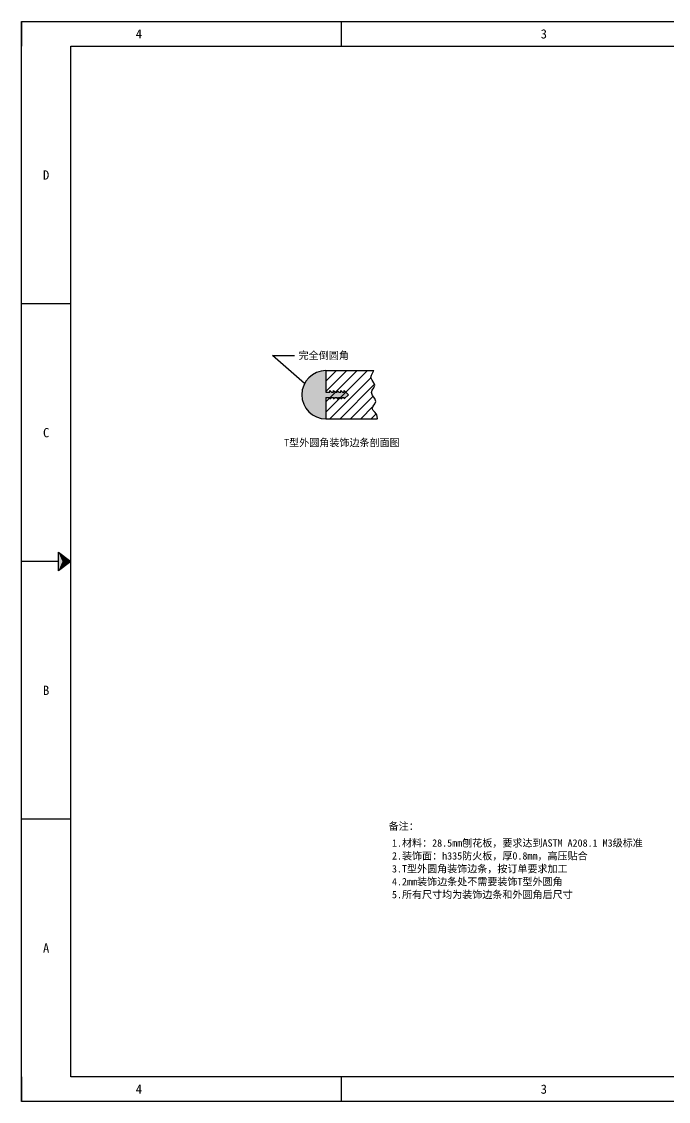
# Model space of a CAD drawing. Header units: inches. Extents: x 777 to 29406, y -38596 to 2393.
# Drawn here: x 24494 to 26501, y -11257 to -7906 of the extents above; entities that cross this region are included whole.
import ezdxf
from ezdxf.enums import TextEntityAlignment as Align

# ---------------------------------------------------------------- set-up
doc = ezdxf.new("R2010")
doc.units = ezdxf.units.IN
doc.header["$LTSCALE"] = 0.605
doc.header["$MEASUREMENT"] = 0
doc.linetypes.add('DOT', pattern=[0.2, 0.1, -0.1])
doc.layers.get('0').update_dxf_attribs({"linetype": 'CONTINUOUS'})
for name, color, linetype in [('02-05848-001_DXF_HATCHING', 7, 'CONTINUOUS'), ('02-05848-001_DXF_TEXT', 7, 'CONTINUOUS'), ('print', 30, 'CONTINUOUS')]:
    doc.layers.add(name, color=color, linetype=linetype)
doc.layers.add('dim', color=2, linetype='CONTINUOUS', lineweight=9)
doc.styles.add('Dartop', font='')
doc.styles.add('hzHT', font='simhei.ttf')
doc.styles.get("Standard").update_dxf_attribs({"font": 'txt', "width": 0.7})
doc.styles.get('Dartop').set_extended_font_data('FangSong_GB2312')
doc.dimstyles.get("Standard").update_dxf_attribs({"dimtxt": 0.1, "dimasz": 0.125, "dimexe": 0.18, "dimexo": 0.0625, "dimgap": 0.09, "dimtad": 0, "dimtih": 1, "dimtoh": 1, "dimdec": 3, "dimzin": 4, "dimdsep": 46, "dimtxsty": 'Standard', "dimblk": '_FILLED', "dimblk1": '_FILLED', "dimblk2": '_FILLED', "dimcen": 0.09, "dimadec": 0, "dimazin": 0, "dimtol": 1, "dimtp": 0.008, "dimtm": 0.008, "dimtfac": 1, "dimtdec": 3, "dimtofl": 0, "dimtmove": 0, "dimatfit": 3, "dimldrblk": '_FILLED', "dimfxl": 0, "dimtolj": 1, "dimtzin": 4, "dimarcsym": 0})

# ---------------------------------------------------------------- blocks, each defined once
blk = doc.blocks.new('_FILLED')
at = {"color": 0, "linetype": 'ByBlock'}
blk.add_solid([(0, 0), (-1, 0.16), (-1, -0.16)], dxfattribs=at)
blk = doc.blocks.new('*U3')
at = {"color": 254, "linetype": 'Continuous', "extrusion": (0, 0, -1)}
for points in [[(-0.833, 11), (-0.75, 10.812), (-0.75, 11.188)], [(-0.833, 11), (-0.75, 11.188), (-1, 11)], [(-0.833, 11), (-1, 11), (-0.75, 10.812)]]:
    blk.add_solid(points, dxfattribs=at)

msp = doc.modelspace()

# ---------------------------------------------------------------- hatches: boundary and pattern name
at = {"layer": '02-05848-001_DXF_HATCHING', "linetype": 'Continuous'}
h = msp.add_hatch(color=2, dxfattribs=at)
edge = h.paths.add_edge_path()
edge.add_line((25455.75, -9072.07), (25461.79, -9072.07))
edge.add_line((25461.79, -9072.07), (25461.79, -9077.12))
edge.add_line((25461.79, -9077.12), (25466.85, -9072.07))
edge.add_line((25466.85, -9072.07), (25472.9, -9072.07))
edge.add_line((25472.9, -9072.07), (25472.9, -9077.12))
edge.add_line((25472.9, -9077.12), (25477.96, -9072.07))
edge.add_line((25477.96, -9072.07), (25484, -9072.07))
edge.add_line((25484, -9072.07), (25484, -9077.12))
edge.add_line((25484, -9077.12), (25489.06, -9072.07))
edge.add_line((25489.06, -9072.07), (25495.1, -9072.07))
edge.add_line((25495.1, -9072.07), (25495.1, -9077.12))
edge.add_line((25495.1, -9077.12), (25508.38, -9063.89))
edge.add_line((25495.1, -9050.66), (25508.38, -9063.89))
edge.add_line((25495.1, -9055.7), (25495.1, -9050.66))
edge.add_line((25489.06, -9055.7), (25495.1, -9055.7))
edge.add_line((25484, -9050.66), (25489.06, -9055.7))
edge.add_line((25484, -9055.7), (25484, -9050.66))
edge.add_line((25477.96, -9055.7), (25484, -9055.7))
edge.add_line((25472.9, -9050.66), (25477.96, -9055.7))
edge.add_line((25472.9, -9055.7), (25472.9, -9050.66))
edge.add_line((25466.85, -9055.7), (25472.9, -9055.7))
edge.add_line((25461.79, -9050.66), (25466.85, -9055.7))
edge.add_line((25461.79, -9055.7), (25461.79, -9050.66))
edge.add_line((25455.75, -9055.7), (25461.79, -9055.7))
edge.add_line((25450.69, -9050.66), (25455.75, -9055.7))
edge.add_line((25450.69, -9055.7), (25450.69, -9050.66))
edge.add_line((25438.12, -9055.7), (25450.69, -9055.7))
edge.add_line((25438.12, -8989.08), (25438.12, -9055.7))
edge.add_arc((25438.12, -9063.89), 74.8, 90, 270)
edge.add_line((25438.12, -9072.07), (25438.12, -9138.69))
edge.add_line((25438.12, -9072.07), (25450.69, -9072.07))
edge.add_line((25450.69, -9072.07), (25450.69, -9077.12))
edge.add_line((25450.69, -9077.12), (25455.75, -9072.07))

# ---------------------------------------------------------------- linework, layer by layer
at = {"color": 0, "linetype": 'DOT'}
for p, q in [((24493.92, -7906.19), (29255.16, -7906.19)), ((24493.92, -11180.4), (24493.92, -7982.33)), ((29255.16, -11256.54), (24493.92, -11256.54))]:
    msp.add_line(p, q, dxfattribs=at)
at = {"color": 0}
for p, q in [((24493.92, -7906.19), (24493.92, -7982.33)), ((25486.01, -7982.33), (25486.01, -7906.19)), ((24646.21, -11180.4), (24646.21, -7982.33)), ((24646.21, -7982.33), (29179.01, -7982.33)), ((24646.21, -8781.85), (24493.92, -8781.85)), ((24608.14, -9581.37), (24493.92, -9581.37)), ((24646.21, -10380.88), (24493.92, -10380.88)), ((24493.92, -11180.4), (24493.92, -11256.54)), ((29179.01, -11180.4), (24646.21, -11180.4)), ((25486.01, -11256.54), (25486.01, -11180.4))]:
    msp.add_line(p, q, dxfattribs=at)
at = {"color": 2, "linetype": 'Continuous'}
for p, q in [((25438.12, -9022.35), (25471.38, -8989.08)), ((25438.12, -9054.37), (25503.41, -8989.08)), ((25438.12, -9086.4), (25535.44, -8989.08)), ((25438.12, -9118.43), (25567.46, -8989.08)), ((25449.89, -9138.69), (25577.6, -9010.98)), ((25481.91, -9138.69), (25589.05, -9031.55)), ((25513.94, -9138.69), (25584.28, -9068.35)), ((25545.97, -9138.69), (25583.78, -9100.88)), ((25578, -9138.69), (25593.85, -9122.84))]:
    msp.add_line(p, q, dxfattribs=at)
at = {"color": 7, "linetype": 'Continuous'}
for p, q in [((25438.12, -8989.08), (25438.12, -9055.7)), ((25438.12, -8989.08), (25586.5, -8989.08)), ((25577.54, -9010.86), (25579.12, -9002.88)), ((25581.38, -9018.77), (25577.54, -9010.86)), ((25579.12, -9002.88), (25583.77, -8994.74)), ((25583.77, -8994.74), (25586.5, -8989.08)), ((25587.22, -9026.62), (25581.38, -9018.77)), ((25582.03, -9049.74), (25587.26, -9042.09)), ((25590.15, -9034.51), (25587.22, -9026.62)), ((25587.26, -9042.09), (25590.15, -9034.51)), ((25438.12, -9055.7), (25450.69, -9055.7)), ((25438.12, -9072.07), (25438.12, -9138.69)), ((25438.12, -9072.07), (25450.69, -9072.07)), ((25450.69, -9055.7), (25450.69, -9050.66)), ((25450.69, -9050.66), (25455.75, -9055.7)), ((25450.69, -9077.12), (25455.75, -9072.07)), ((25450.69, -9072.07), (25450.69, -9077.12)), ((25455.75, -9055.7), (25461.79, -9055.7)), ((25455.75, -9072.07), (25461.79, -9072.07)), ((25461.79, -9055.7), (25461.79, -9050.66)), ((25461.79, -9050.66), (25466.85, -9055.7)), ((25461.79, -9077.12), (25466.85, -9072.07)), ((25461.79, -9072.07), (25461.79, -9077.12)), ((25466.85, -9055.7), (25472.9, -9055.7)), ((25466.85, -9072.07), (25472.9, -9072.07)), ((25472.9, -9055.7), (25472.9, -9050.66)), ((25472.9, -9050.66), (25477.96, -9055.7)), ((25472.9, -9077.12), (25477.96, -9072.07)), ((25472.9, -9072.07), (25472.9, -9077.12)), ((25477.96, -9055.7), (25484, -9055.7)), ((25477.96, -9072.07), (25484, -9072.07)), ((25484, -9055.7), (25484, -9050.66)), ((25484, -9050.66), (25489.06, -9055.7)), ((25484, -9077.12), (25489.06, -9072.07)), ((25484, -9072.07), (25484, -9077.12)), ((25489.06, -9055.7), (25495.1, -9055.7)), ((25489.06, -9072.07), (25495.1, -9072.07)), ((25495.1, -9055.7), (25495.1, -9050.66)), ((25495.1, -9050.66), (25508.38, -9063.89)), ((25495.1, -9077.12), (25508.38, -9063.89)), ((25495.1, -9072.07), (25495.1, -9077.12)), ((25579.11, -9057.36), (25582.03, -9049.74)), ((25582.91, -9066.58), (25579.11, -9057.36)), ((25590.02, -9075.74), (25582.91, -9066.58)), ((25593.3, -9084.95), (25590.02, -9075.74)), ((25581.48, -9106.23), (25584.42, -9099.39)), ((25584.42, -9112.75), (25581.48, -9106.23)), ((25584.42, -9099.39), (25589.91, -9092.23)), ((25590.76, -9119.16), (25584.42, -9112.75)), ((25589.91, -9092.23), (25593.3, -9084.95)), ((25438.12, -9138.69), (25597.15, -9138.69)), ((25596.45, -9125.94), (25590.76, -9119.16)), ((25597.8, -9137.31), (25596.45, -9125.94)), ((25597.15, -9138.69), (25597.8, -9137.31))]:
    msp.add_line(p, q, dxfattribs=at)
at = {"color": 0}
msp.add_lwpolyline([(24646.21, -9581.37), (24608.14, -9609.92), (24608.14, -9552.81), (24646.21, -9581.37)], close=True, dxfattribs=at)
at = {"color": 7, "linetype": 'Continuous'}
msp.add_arc((25438.12, -9063.89), 74.8, 90, 270, dxfattribs=at)
at = {"layer": 'print'}
msp.add_lwpolyline([(24493.92, -7906.19), (29331.3, -7906.19), (29331.3, -11256.54), (24493.92, -11256.54)], close=True, dxfattribs=at)

# ---------------------------------------------------------------- block references
at = {"color": 0, "linetype": 'Continuous', "xscale": 152.2888407109637, "yscale": 152.2888407109637, "zscale": 152.2888407109637}
msp.add_blockref('*U3', (24493.92, -11256.54), dxfattribs=at)

# ---------------------------------------------------------------- texts
at = {"color": 0}
for s, height, style, p in [('4', 28.55, 'Dartop', (24857.82, -7944.26)), ('3', 28.55, 'Dartop', (26114.2, -7944.26)), ('D', 28.55, 'Dartop', (24570.07, -8382.09)), ('C', 28.55, 'Dartop', (24570.07, -9181.61)), ('T型外圆角装饰边条剖面图', 22.8433, 'hzHT', (25487.74, -9212.61)), ('B', 28.55, 'Dartop', (24570.07, -9981.12)), ('备注：', 22.843, 'hzHT', (25679.4, -10402.78)), ('1.材料：28.5mm刨花板，要求达到ASTM A208.1 M3级标准', 22.8433, 'hzHT', (26032.09, -10454.76)), ('2.装饰面：h335防火板，厚0.8mm，高压贴合           ', 22.8433, 'hzHT', (26032.09, -10494.76)), ('3.T型外圆角装饰边条，按订单要求加工               ', 22.8433, 'hzHT', (26032.09, -10534.76)), ('4.2mm装饰边条处不需要装饰T型外圆角                ', 22.8433, 'hzHT', (26032.09, -10574.76)), ('5.所有尺寸均为装饰边条和外圆角后尺寸              ', 22.8433, 'hzHT', (26032.09, -10614.76)), ('A', 28.55, 'Dartop', (24570.07, -10780.64)), ('4', 28.55, 'Dartop', (24857.82, -11218.47)), ('3', 28.55, 'Dartop', (26114.2, -11218.47))]:
    msp.add_text(s, height=height, dxfattribs=dict(at, style=style)).set_placement(p, align=Align.MIDDLE_CENTER)
at = {"layer": 'dim', "color": 0, "style": 'hzHT'}
msp.add_text('完全倒圆角', height=22.843, dxfattribs=at).set_placement((25431.42, -8941.87), align=Align.MIDDLE_CENTER)

# ---------------------------------------------------------------- leaders
at = {"layer": '02-05848-001_DXF_TEXT', "color": 2, "linetype": 'Continuous'}
msp.add_leader([(25371.79, -9029.3), (25272.88, -8942.15), (25340.38, -8942.15)], dimstyle='Standard', override={"dimtad": 0}, dxfattribs=at)

doc.saveas('drawing.dxf')
